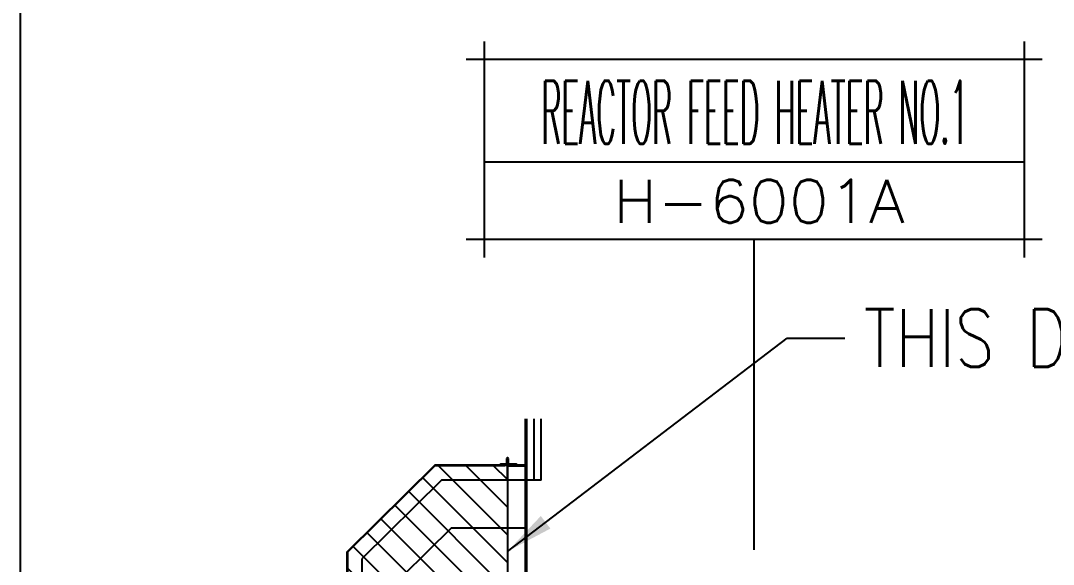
# Model space of a CAD drawing. Header units: millimetres. Extents: x 0 to 134087, y -49114 to 20834.
# Drawn here: x 40922 to 42265, y -39649 to -38942 of the extents above; entities that cross this region are included whole.
import ezdxf
from ezdxf.enums import TextEntityAlignment as Align

# ---------------------------------------------------------------- set-up
doc = ezdxf.new("R2010")
doc.units = ezdxf.units.MM
doc.header["$LTSCALE"] = 35
doc.linetypes.add('JNK-CENTER', pattern=[34, 30, -1.5, 1, -1.5])
doc.linetypes.add('JNK-PHANTOM', pattern=[15, 10, -1, 1, -1, 1, -1])
for name, color, linetype in [('CEN-R', 1, 'JNK-CENTER'), ('CON-C', 4, 'Continuous'), ('CON-G', 3, 'Continuous'), ('CON-W', 7, 'Continuous'), ('CON-Y', 2, 'Continuous'), ('Dim-W', 7, 'Continuous'), ('LOGO-FRAME', 7, 'Continuous'), ('PHA-M', 6, 'JNK-PHANTOM')]:
    doc.layers.add(name, color=color, linetype=linetype)
doc.layers.add('CONT-G', color=3, linetype='Continuous', lineweight=25)
doc.styles.add('SIMPLEX', font='simplex.shx', dxfattribs={"width": 0.8})
doc.dimstyles.new('DIM25', dxfattribs={"dimscale": 25, "dimtxt": 2.5, "dimasz": 2.5, "dimexe": 1, "dimexo": 1, "dimgap": 1, "dimtad": 1, "dimdec": 1, "dimdsep": 46, "dimtxsty": 'SIMPLEX', "dimcen": 0, "dimclrt": 2, "dimazin": 2, "dimtfac": 1, "dimtdec": 1, "dimtix": 1, "dimtmove": 2, "dimatfit": 0, "dimfxl": 0.18, "dimtolj": 1, "dimtzin": 0, "dimarcsym": 0})

# ---------------------------------------------------------------- blocks, each defined once
blk = doc.blocks.new('NAMETAG')
at = {"layer": 'CON-W'}
for p, q in [((-15, 1), (-15, -11)), ((15, 1), (15, -11)), ((-16, 0), (16, 0)), ((-15, -5.7), (15, -5.7)), ((-16, -10), (16, -10))]:
    blk.add_line(p, q, dxfattribs=at)
at = {"layer": 'CON-C', "style": 'SIMPLEX', "width": 0.8}
blk.add_attdef('HEATER', text='', height=3.5, dxfattribs=at).set_placement((-0.04, -4.68), align=Align.CENTER)
at = {"layer": 'CON-G', "style": 'SIMPLEX', "width": 0.992635}
blk.add_attdef('NO.\\H-0000-0', text='', height=2.4, dxfattribs=at).set_placement((-13.7, -9.08), (13.64, -9.08), align=Align.FIT)

msp = doc.modelspace()

# ---------------------------------------------------------------- hatches: boundary and pattern name
at = {"layer": 'Dim-W'}
h = msp.add_hatch(dxfattribs=at)
h.set_pattern_fill('ANSI31,_O', color=256, scale=8)
h.set_pattern_definition([(135, (179451.64, -49089.297), (17.9605122, 17.9605122), [])])
h.paths.add_polyline_path([(41346.5448, -39632.3948), (41460.6502, -39519.7623), (41555.0448, -39519.7623), (41555.0448, -39676.0123), (41510.5448, -39676.0123), (41491.5448, -39694.7623), (41491.5448, -39776.1373), (41460.2948, -39917.2623), (41460.2948, -40197.2623), (41346.5448, -40197.2623)])

# ---------------------------------------------------------------- linework, layer by layer
at = {"layer": 'CEN-R'}
for q in [(41419.0448, -39663.5797), (41578.7948, -39601.0123)]:
    msp.add_line((41482.4304, -39601.0123), q, dxfattribs=at)
at = {"layer": 'CON-C'}
msp.add_line((40922.2513, -40935.0284), (40922.2513, -34685.1627), dxfattribs=at)
at = {"layer": 'CON-G'}
for p, q in [((41578.7948, -39681.0123), (41578.7948, -39459.3319)), ((41580.4198, -39681.0123), (41580.4198, -39459.3319)), ((41460.6502, -39519.7623), (41346.5448, -39632.3948)), ((41460.9067, -39520.3873), (41347.1698, -39632.656)), ((41545.6698, -39519.7623), (41460.6502, -39519.7623)), ((41551.7948, -39520.3873), (41460.9067, -39520.3873)), ((41551.7948, -39519.7623), (41551.7948, -39520.3873)), ((41346.5448, -39632.3948), (41346.5448, -39766.3873)), ((41347.1698, -39632.656), (41347.1698, -39762.0123))]:
    msp.add_line(p, q, dxfattribs=at)
msp.add_lwpolyline([(41555.0448, -39519.7623), (41555.0448, -39510.3873), (41554.6698, -39510.3873, 0.414213562), (41553.9198, -39511.1373), (41553.9198, -39517.5748, -0.414213562), (41552.8573, -39518.6373), (41546.4198, -39518.6373, 0.414213562), (41545.6698, -39519.3873), (41545.6698, -39519.7623)], format="xyb", close=True, dxfattribs=at)
at = {"layer": 'CON-W'}
msp.add_line((41918.8823, -39354.5019), (41993.8823, -39354.5019), dxfattribs=at)
at = {"layer": 'CON-Y'}
msp.add_line((41876.0448, -39629.6882), (41876.0448, -39226.2904), dxfattribs=at)
at = {"layer": 'CONT-G'}
for p, q in [((41578.7948, -39519.7623), (41556.1698, -39519.7623)), ((41578.7948, -39520.8873), (41556.1698, -39520.8873))]:
    msp.add_line(p, q, dxfattribs=at)
msp.add_lwpolyline([(41555.0448, -39519.7623), (41567.5448, -39519.7623), (41567.5448, -39519.3873, 0.414213562), (41566.6698, -39518.5123), (41557.5448, -39518.5123, -0.414213562), (41556.2948, -39517.2623), (41556.2948, -39511.2623, 0.414213562), (41555.4198, -39510.3873), (41555.0448, -39510.3873)], format="xyb", close=True, dxfattribs=at)
at = {"layer": 'Dim-W'}
msp.add_lwpolyline([(41555.0448, -39519.7623), (41555.0448, -39676.0123), (41510.5448, -39676.0123), (41491.5448, -39694.7623), (41491.5448, -39776.1373), (41460.2948, -39917.2623), (41460.2948, -40197.2623), (41346.5448, -40197.2623), (41346.5448, -39632.3948), (41460.6502, -39519.7623), (41555.0448, -39519.7623)], dxfattribs=at)
at = {"layer": 'PHA-M'}
for p, q in [((41589.7948, -39539.1373), (41589.7948, -39459.3319)), ((41599.1698, -39539.1373), (41599.1698, -39459.3319)), ((41555.0448, -39539.1373), (41555.0448, -39519.7623)), ((41469.4917, -39539.1373), (41365.9198, -39641.3722)), ((41555.0448, -39539.1373), (41469.4917, -39539.1373)), ((41599.1698, -39539.1373), (41556.1698, -39539.1373)), ((41365.9198, -39641.3722), (41365.9198, -39766.3873))]:
    msp.add_line(p, q, dxfattribs=at)

# ---------------------------------------------------------------- block references
at = {"layer": 'LOGO-FRAME'}
ref = msp.add_blockref('NAMETAG', (41876.0448, -38992.2904), dxfattribs=dict(at, xscale=-23.40000000000001, yscale=23.40000000000001, zscale=23.40000000000001))
ref.add_attrib('HEATER', 'REACTOR FEED HEATER NO.1', dxfattribs={"layer": 'CON-C', "height": 81.9, "style": 'SIMPLEX', "width": 0.35}).set_placement((41876.9808, -39101.8024), align=Align.CENTER)
ref.add_attrib('NO.\\H-0000-0', '   H-6001A   ', dxfattribs={"layer": 'CON-G', "height": 56.16, "style": 'SIMPLEX', "width": 0.920096}).set_placement((41556.8688, -39204.7624), (42196.6248, -39204.7624), align=Align.FIT)

# ---------------------------------------------------------------- texts
at = {"layer": 'CON-G', "style": 'SIMPLEX', "width": 0.8}
msp.add_text('THIS DWG.', height=75, dxfattribs=at).set_placement((42018.668, -39392.0019))

# ---------------------------------------------------------------- leaders
at = {"layer": 'Dim-W'}
msp.add_leader([(41555.0448, -39631.878), (41918.8823, -39354.5019)], dimstyle='DIM25', override={"dimgap": 1, "dimtad": 0, "dimdec": 0, "dimtdec": 0, "dimtix": 0, "dimtfill": 1}, dxfattribs=at)

doc.saveas('drawing.dxf')
